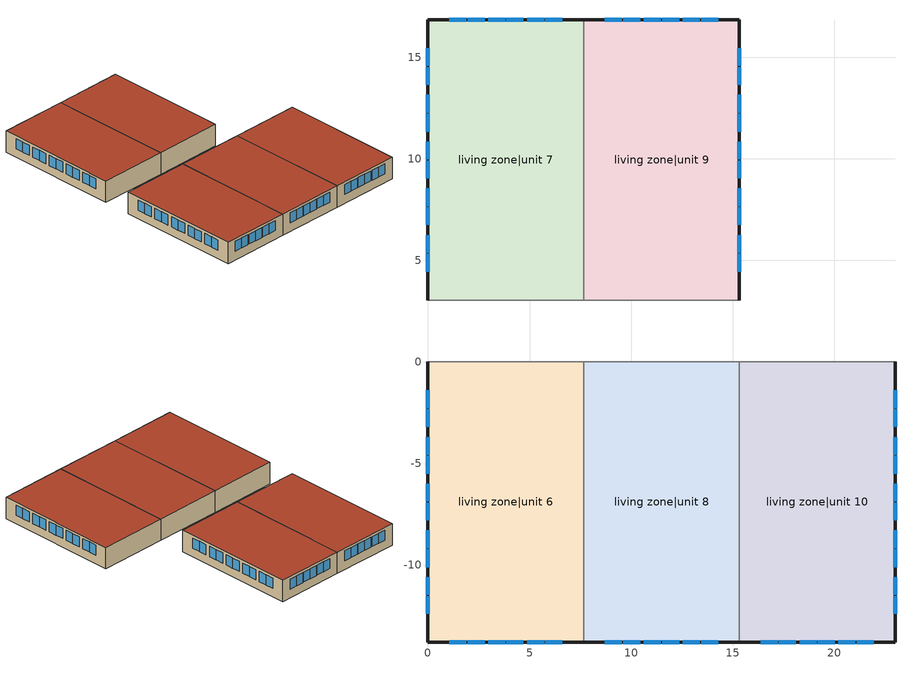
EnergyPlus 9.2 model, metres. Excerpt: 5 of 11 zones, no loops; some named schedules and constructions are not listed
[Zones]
living zone|unit 10
 floor to living zone|unit 5 (FloorFinUninsFin): 15.33,-13.8 15.33,0 22.99,0 22.99,-13.8 z2.44
 wall outside (WallExtInsFin): 15.33,-13.8 22.99,-13.8 22.99,0 z2.44:4.88
 wall adiabatic (WallIntFinUninsFin): 22.99,0 15.33,0 z2.44:4.88
 wall to living zone|unit 8 (WallIntFinUninsFin): 15.33,0 15.33,-13.8 z2.44:4.88
 window (WindowConstruction): 22.99,-12.4 22.99,-11.53 / 22.99,-2.27 22.99,-1.4 / 22.99,-11.47 22.99,-10.6 / 22.99,-10.1 22.99,-9.23 / 22.99,-9.17 22.99,-8.3 / 22.99,-7.8 22.99,-6.93 / 22.99,-6.87 22.99,-6 / 22.99,-5.5 22.99,-4.63 / 22.99,-4.57 22.99,-3.7 / 22.99,-3.2 22.99,-2.33 z3.41:4.57; 16.38,-13.8 17.21,-13.8 / 17.27,-13.8 18.11,-13.8 / 18.29,-13.8 19.13,-13.8 / 19.19,-13.8 20.03,-13.8 / 20.21,-13.8 21.05,-13.8 / 21.11,-13.8 21.94,-13.8 z3.46:4.57
 roof outside (RoofFinInsExt): 22.99,-13.8 22.99,0 15.33,0 15.33,-13.8 z4.88
living zone|unit 6
 floor to living zone (FloorFinUninsFin): 0,-13.8 0,0 7.66,0 7.66,-13.8 z2.44
 wall outside (WallExtInsFin): 0,0 0,-13.8 7.66,-13.8 z2.44:4.88
 wall adiabatic (WallIntFinUninsFin): 7.66,0 0,0 z2.44:4.88
 wall to living zone|unit 8 (WallIntFinUninsFin Reversed): 7.66,-13.8 7.66,0 z2.44:4.88
 window (WindowConstruction): 1.05,-13.8 1.89,-13.8 / 1.95,-13.8 2.78,-13.8 / 2.96,-13.8 3.8,-13.8 / 3.86,-13.8 4.7,-13.8 / 4.88,-13.8 5.72,-13.8 / 5.78,-13.8 6.62,-13.8 z3.46:4.57; 0,-1.4 0,-2.27 / 0,-11.53 0,-12.4 / 0,-2.33 0,-3.2 / 0,-3.7 0,-4.57 / 0,-4.63 0,-5.5 / 0,-6 0,-6.87 / 0,-6.93 0,-7.8 / 0,-8.3 0,-9.17 / 0,-9.23 0,-10.1 / 0,-10.6 0,-11.47 z3.41:4.57
 roof outside (RoofFinInsExt): 7.66,-13.8 7.66,0 0,0 0,-13.8 z4.88
living zone|unit 7
 floor to living zone|unit 2 (FloorFinUninsFin): 0,3.05 0,16.84 7.66,16.84 7.66,3.05 z2.44
 wall outside (WallExtInsFin): 7.66,16.84 0,16.84 0,3.05 z2.44:4.88
 wall to living zone|unit 9 (WallIntFinUninsFin Reversed): 7.66,3.05 7.66,16.84 z2.44:4.88
 wall adiabatic (WallIntFinUninsFin): 0,3.05 7.66,3.05 z2.44:4.88
 window (WindowConstruction): 0,15.44 0,14.57 / 0,5.32 0,4.45 / 0,14.51 0,13.64 / 0,13.15 0,12.28 / 0,12.21 0,11.34 / 0,10.85 0,9.98 / 0,9.92 0,9.04 / 0,8.55 0,7.68 / 0,7.62 0,6.75 / 0,6.25 0,5.38 z3.41:4.57; 6.62,16.84 5.78,16.84 / 5.72,16.84 4.88,16.84 / 4.7,16.84 3.86,16.84 / 3.8,16.84 2.96,16.84 / 2.78,16.84 1.95,16.84 / 1.89,16.84 1.05,16.84 z3.46:4.57
 roof outside (RoofFinInsExt): 7.66,3.05 7.66,16.84 0,16.84 0,3.05 z4.88
living zone|unit 8
 floor to living zone|unit 3 (FloorFinUninsFin): 7.66,-13.8 7.66,0 15.33,0 15.33,-13.8 z2.44
 wall outside (WallExtInsFin): 7.66,-13.8 15.33,-13.8 z2.44:4.88
 wall adiabatic (WallIntFinUninsFin): 15.33,0 7.66,0 z2.44:4.88
 window (WindowConstruction): 8.71,-13.8 9.55,-13.8 / 9.61,-13.8 10.45,-13.8 / 10.63,-13.8 11.47,-13.8 / 11.53,-13.8 12.36,-13.8 / 12.54,-13.8 13.38,-13.8 / 13.44,-13.8 14.28,-13.8 z3.46:4.57
 roof outside (RoofFinInsExt): 15.33,-13.8 15.33,0 7.66,0 7.66,-13.8 z4.88
living zone|unit 9
 floor to living zone|unit 4 (FloorFinUninsFin): 7.66,3.05 7.66,16.84 15.33,16.84 15.33,3.05 z2.44
 wall outside (WallExtInsFin): 15.33,3.05 15.33,16.84 7.66,16.84 z2.44:4.88
 wall adiabatic (WallIntFinUninsFin): 7.66,3.05 15.33,3.05 z2.44:4.88
 window (WindowConstruction): 14.28,16.84 13.44,16.84 / 13.38,16.84 12.54,16.84 / 12.36,16.84 11.53,16.84 / 11.47,16.84 10.63,16.84 / 10.45,16.84 9.61,16.84 / 9.55,16.84 8.71,16.84 z3.46:4.57; 15.33,4.45 15.33,5.32 / 15.33,14.57 15.33,15.44 / 15.33,5.38 15.33,6.25 / 15.33,6.75 15.33,7.62 / 15.33,7.68 15.33,8.55 / 15.33,9.04 15.33,9.92 / 15.33,9.98 15.33,10.85 / 15.33,11.34 15.33,12.21 / 15.33,12.28 15.33,13.15 / 15.33,13.64 15.33,14.51 z3.41:4.57
 roof outside (RoofFinInsExt): 15.33,3.05 15.33,16.84 7.66,16.84 7.66,3.05 z4.88
[Schedule:Week:Daily]
res hot water distribution|unit 7 schedule Week Rule - Sep30-Oct6: res hot water distribution|unit 7 schedule allday9, res hot water distribution|unit 7 schedule allday10, res hot water distribution|unit 7 schedule allday10, res hot water distribution|unit 7 schedule allday10, res hot water distribution|unit 7 schedule allday10, res hot water distribution|unit 7 schedule allday10, res hot water distribution|unit 7 schedule allday10, Schedule Day 29, Schedule Day 29, Schedule Day 29, Schedule Day 29, Schedule Day 29
res hot water distribution|unit 7 schedule Week Rule - Oct7-Oct27: res hot water distribution|unit 7 schedule allday10, res hot water distribution|unit 7 schedule allday10, res hot water distribution|unit 7 schedule allday10, res hot water distribution|unit 7 schedule allday10, res hot water distribution|unit 7 schedule allday10, res hot water distribution|unit 7 schedule allday10, res hot water distribution|unit 7 schedule allday10, Schedule Day 29, Schedule Day 29, Schedule Day 29, Schedule Day 29, Schedule Day 29
res hot water distribution|unit 7 schedule Week Rule - Oct28-Nov3: res hot water distribution|unit 7 schedule allday10, res hot water distribution|unit 7 schedule allday10, res hot water distribution|unit 7 schedule allday10, res hot water distribution|unit 7 schedule allday10, res hot water distribution|unit 7 schedule allday11, res hot water distribution|unit 7 schedule allday11, res hot water distribution|unit 7 schedule allday11, Schedule Day 29, Schedule Day 29, Schedule Day 29, Schedule Day 29, Schedule Day 29
res hot water distribution|unit 7 schedule Week Rule - Nov4-Nov24: res hot water distribution|unit 7 schedule allday11, res hot water distribution|unit 7 schedule allday11, res hot water distribution|unit 7 schedule allday11, res hot water distribution|unit 7 schedule allday11, res hot water distribution|unit 7 schedule allday11, res hot water distribution|unit 7 schedule allday11, res hot water distribution|unit 7 schedule allday11, Schedule Day 29, Schedule Day 29, Schedule Day 29, Schedule Day 29, Schedule Day 29
res hot water distribution|unit 7 schedule Week Rule - Nov25-Dec1: res hot water distribution|unit 7 schedule allday11, res hot water distribution|unit 7 schedule allday11, res hot water distribution|unit 7 schedule allday11, res hot water distribution|unit 7 schedule allday11, res hot water distribution|unit 7 schedule allday11, res hot water distribution|unit 7 schedule allday11, res hot water distribution|unit 7 schedule allday12, Schedule Day 29, Schedule Day 29, Schedule Day 29, Schedule Day 29, Schedule Day 29
res hot water distribution|unit 7 schedule Week Rule - Dec2-Dec31: res hot water distribution|unit 7 schedule allday12, res hot water distribution|unit 7 schedule allday12, res hot water distribution|unit 7 schedule allday12, res hot water distribution|unit 7 schedule allday12, res hot water distribution|unit 7 schedule allday12, res hot water distribution|unit 7 schedule allday12, res hot water distribution|unit 7 schedule allday12, Schedule Day 29, Schedule Day 29, Schedule Day 29, Schedule Day 29, Schedule Day 29
res hot water distribution|unit 8 schedule Week Rule - Jan1-Jan6: Schedule Day 30, res hot water distribution|unit 8 schedule allday1, res hot water distribution|unit 8 schedule allday1, res hot water distribution|unit 8 schedule allday1, res hot water distribution|unit 8 schedule allday1, res hot water distribution|unit 8 schedule allday1, res hot water distribution|unit 8 schedule allday1, Schedule Day 30, Schedule Day 30, Schedule Day 30, Schedule Day 30, Schedule Day 30
res hot water distribution|unit 8 schedule Week Rule - Jan7-Jan27: res hot water distribution|unit 8 schedule allday1, res hot water distribution|unit 8 schedule allday1, res hot water distribution|unit 8 schedule allday1, res hot water distribution|unit 8 schedule allday1, res hot water distribution|unit 8 schedule allday1, res hot water distribution|unit 8 schedule allday1, res hot water distribution|unit 8 schedule allday1, Schedule Day 30, Schedule Day 30, Schedule Day 30, Schedule Day 30, Schedule Day 30
res hot water distribution|unit 8 schedule Week Rule - Jan28-Feb3: res hot water distribution|unit 8 schedule allday1, res hot water distribution|unit 8 schedule allday1, res hot water distribution|unit 8 schedule allday1, res hot water distribution|unit 8 schedule allday1, res hot water distribution|unit 8 schedule allday2, res hot water distribution|unit 8 schedule allday2, res hot water distribution|unit 8 schedule allday2, Schedule Day 30, Schedule Day 30, Schedule Day 30, Schedule Day 30, Schedule Day 30
res hot water distribution|unit 8 schedule Week Rule - Feb4-Feb24: res hot water distribution|unit 8 schedule allday2, res hot water distribution|unit 8 schedule allday2, res hot water distribution|unit 8 schedule allday2, res hot water distribution|unit 8 schedule allday2, res hot water distribution|unit 8 schedule allday2, res hot water distribution|unit 8 schedule allday2, res hot water distribution|unit 8 schedule allday2, Schedule Day 30, Schedule Day 30, Schedule Day 30, Schedule Day 30, Schedule Day 30
res hot water distribution|unit 8 schedule Week Rule - Feb25-Mar3: res hot water distribution|unit 8 schedule allday2, res hot water distribution|unit 8 schedule allday2, res hot water distribution|unit 8 schedule allday2, res hot water distribution|unit 8 schedule allday2, res hot water distribution|unit 8 schedule allday3, res hot water distribution|unit 8 schedule allday3, res hot water distribution|unit 8 schedule allday3, Schedule Day 30, Schedule Day 30, Schedule Day 30, Schedule Day 30, Schedule Day 30
res hot water distribution|unit 8 schedule Week Rule - Mar4-Mar31: res hot water distribution|unit 8 schedule allday3, res hot water distribution|unit 8 schedule allday3, res hot water distribution|unit 8 schedule allday3, res hot water distribution|unit 8 schedule allday3, res hot water distribution|unit 8 schedule allday3, res hot water distribution|unit 8 schedule allday3, res hot water distribution|unit 8 schedule allday3, Schedule Day 30, Schedule Day 30, Schedule Day 30, Schedule Day 30, Schedule Day 30
res hot water distribution|unit 8 schedule Week Rule - Apr1-Apr28: res hot water distribution|unit 8 schedule allday4, res hot water distribution|unit 8 schedule allday4, res hot water distribution|unit 8 schedule allday4, res hot water distribution|unit 8 schedule allday4, res hot water distribution|unit 8 schedule allday4, res hot water distribution|unit 8 schedule allday4, res hot water distribution|unit 8 schedule allday4, Schedule Day 30, Schedule Day 30, Schedule Day 30, Schedule Day 30, Schedule Day 30
res hot water distribution|unit 8 schedule Week Rule - Apr29-May5: res hot water distribution|unit 8 schedule allday4, res hot water distribution|unit 8 schedule allday4, res hot water distribution|unit 8 schedule allday5, res hot water distribution|unit 8 schedule allday5, res hot water distribution|unit 8 schedule allday5, res hot water distribution|unit 8 schedule allday5, res hot water distribution|unit 8 schedule allday5, Schedule Day 30, Schedule Day 30, Schedule Day 30, Schedule Day 30, Schedule Day 30
res hot water distribution|unit 8 schedule Week Rule - May6-May26: res hot water distribution|unit 8 schedule allday5, res hot water distribution|unit 8 schedule allday5, res hot water distribution|unit 8 schedule allday5, res hot water distribution|unit 8 schedule allday5, res hot water distribution|unit 8 schedule allday5, res hot water distribution|unit 8 schedule allday5, res hot water distribution|unit 8 schedule allday5, Schedule Day 30, Schedule Day 30, Schedule Day 30, Schedule Day 30, Schedule Day 30
res hot water distribution|unit 8 schedule Week Rule - May27-Jun2: res hot water distribution|unit 8 schedule allday5, res hot water distribution|unit 8 schedule allday5, res hot water distribution|unit 8 schedule allday5, res hot water distribution|unit 8 schedule allday5, res hot water distribution|unit 8 schedule allday5, res hot water distribution|unit 8 schedule allday6, res hot water distribution|unit 8 schedule allday6, Schedule Day 30, Schedule Day 30, Schedule Day 30, Schedule Day 30, Schedule Day 30
res hot water distribution|unit 8 schedule Week Rule - Jun3-Jun30: res hot water distribution|unit 8 schedule allday6, res hot water distribution|unit 8 schedule allday6, res hot water distribution|unit 8 schedule allday6, res hot water distribution|unit 8 schedule allday6, res hot water distribution|unit 8 schedule allday6, res hot water distribution|unit 8 schedule allday6, res hot water distribution|unit 8 schedule allday6, Schedule Day 30, Schedule Day 30, Schedule Day 30, Schedule Day 30, Schedule Day 30
res hot water distribution|unit 8 schedule Week Rule - Jul1-Jul28: res hot water distribution|unit 8 schedule allday7, res hot water distribution|unit 8 schedule allday7, res hot water distribution|unit 8 schedule allday7, res hot water distribution|unit 8 schedule allday7, res hot water distribution|unit 8 schedule allday7, res hot water distribution|unit 8 schedule allday7, res hot water distribution|unit 8 schedule allday7, Schedule Day 30, Schedule Day 30, Schedule Day 30, Schedule Day 30, Schedule Day 30
res hot water distribution|unit 8 schedule Week Rule - Jul29-Aug4: res hot water distribution|unit 8 schedule allday7, res hot water distribution|unit 8 schedule allday7, res hot water distribution|unit 8 schedule allday7, res hot water distribution|unit 8 schedule allday8, res hot water distribution|unit 8 schedule allday8, res hot water distribution|unit 8 schedule allday8, res hot water distribution|unit 8 schedule allday8, Schedule Day 30, Schedule Day 30, Schedule Day 30, Schedule Day 30, Schedule Day 30
res hot water distribution|unit 8 schedule Week Rule - Aug5-Aug25: res hot water distribution|unit 8 schedule allday8, res hot water distribution|unit 8 schedule allday8, res hot water distribution|unit 8 schedule allday8, res hot water distribution|unit 8 schedule allday8, res hot water distribution|unit 8 schedule allday8, res hot water distribution|unit 8 schedule allday8, res hot water distribution|unit 8 schedule allday8, Schedule Day 30, Schedule Day 30, Schedule Day 30, Schedule Day 30, Schedule Day 30
res hot water distribution|unit 8 schedule Week Rule - Aug26-Sep1: res hot water distribution|unit 8 schedule allday8, res hot water distribution|unit 8 schedule allday8, res hot water distribution|unit 8 schedule allday8, res hot water distribution|unit 8 schedule allday8, res hot water distribution|unit 8 schedule allday8, res hot water distribution|unit 8 schedule allday8, res hot water distribution|unit 8 schedule allday9, Schedule Day 30, Schedule Day 30, Schedule Day 30, Schedule Day 30, Schedule Day 30
res hot water distribution|unit 8 schedule Week Rule - Sep2-Sep29: res hot water distribution|unit 8 schedule allday9, res hot water distribution|unit 8 schedule allday9, res hot water distribution|unit 8 schedule allday9, res hot water distribution|unit 8 schedule allday9, res hot water distribution|unit 8 schedule allday9, res hot water distribution|unit 8 schedule allday9, res hot water distribution|unit 8 schedule allday9, Schedule Day 30, Schedule Day 30, Schedule Day 30, Schedule Day 30, Schedule Day 30
res hot water distribution|unit 8 schedule Week Rule - Sep30-Oct6: res hot water distribution|unit 8 schedule allday9, res hot water distribution|unit 8 schedule allday10, res hot water distribution|unit 8 schedule allday10, res hot water distribution|unit 8 schedule allday10, res hot water distribution|unit 8 schedule allday10, res hot water distribution|unit 8 schedule allday10, res hot water distribution|unit 8 schedule allday10, Schedule Day 30, Schedule Day 30, Schedule Day 30, Schedule Day 30, Schedule Day 30
res hot water distribution|unit 8 schedule Week Rule - Oct7-Oct27: res hot water distribution|unit 8 schedule allday10, res hot water distribution|unit 8 schedule allday10, res hot water distribution|unit 8 schedule allday10, res hot water distribution|unit 8 schedule allday10, res hot water distribution|unit 8 schedule allday10, res hot water distribution|unit 8 schedule allday10, res hot water distribution|unit 8 schedule allday10, Schedule Day 30, Schedule Day 30, Schedule Day 30, Schedule Day 30, Schedule Day 30
res hot water distribution|unit 8 schedule Week Rule - Oct28-Nov3: res hot water distribution|unit 8 schedule allday10, res hot water distribution|unit 8 schedule allday10, res hot water distribution|unit 8 schedule allday10, res hot water distribution|unit 8 schedule allday10, res hot water distribution|unit 8 schedule allday11, res hot water distribution|unit 8 schedule allday11, res hot water distribution|unit 8 schedule allday11, Schedule Day 30, Schedule Day 30, Schedule Day 30, Schedule Day 30, Schedule Day 30
res hot water distribution|unit 8 schedule Week Rule - Nov4-Nov24: res hot water distribution|unit 8 schedule allday11, res hot water distribution|unit 8 schedule allday11, res hot water distribution|unit 8 schedule allday11, res hot water distribution|unit 8 schedule allday11, res hot water distribution|unit 8 schedule allday11, res hot water distribution|unit 8 schedule allday11, res hot water distribution|unit 8 schedule allday11, Schedule Day 30, Schedule Day 30, Schedule Day 30, Schedule Day 30, Schedule Day 30
res hot water distribution|unit 8 schedule Week Rule - Nov25-Dec1: res hot water distribution|unit 8 schedule allday11, res hot water distribution|unit 8 schedule allday11, res hot water distribution|unit 8 schedule allday11, res hot water distribution|unit 8 schedule allday11, res hot water distribution|unit 8 schedule allday11, res hot water distribution|unit 8 schedule allday11, res hot water distribution|unit 8 schedule allday12, Schedule Day 30, Schedule Day 30, Schedule Day 30, Schedule Day 30, Schedule Day 30
res hot water distribution|unit 8 schedule Week Rule - Dec2-Dec31: res hot water distribution|unit 8 schedule allday12, res hot water distribution|unit 8 schedule allday12, res hot water distribution|unit 8 schedule allday12, res hot water distribution|unit 8 schedule allday12, res hot water distribution|unit 8 schedule allday12, res hot water distribution|unit 8 schedule allday12, res hot water distribution|unit 8 schedule allday12, Schedule Day 30, Schedule Day 30, Schedule Day 30, Schedule Day 30, Schedule Day 30
res hot water distribution|unit 9 schedule Week Rule - Jan1-Jan6: Schedule Day 31, res hot water distribution|unit 9 schedule allday1, res hot water distribution|unit 9 schedule allday1, res hot water distribution|unit 9 schedule allday1, res hot water distribution|unit 9 schedule allday1, res hot water distribution|unit 9 schedule allday1, res hot water distribution|unit 9 schedule allday1, Schedule Day 31, Schedule Day 31, Schedule Day 31, Schedule Day 31, Schedule Day 31
res hot water distribution|unit 9 schedule Week Rule - Jan7-Jan27: res hot water distribution|unit 9 schedule allday1, res hot water distribution|unit 9 schedule allday1, res hot water distribution|unit 9 schedule allday1, res hot water distribution|unit 9 schedule allday1, res hot water distribution|unit 9 schedule allday1, res hot water distribution|unit 9 schedule allday1, res hot water distribution|unit 9 schedule allday1, Schedule Day 31, Schedule Day 31, Schedule Day 31, Schedule Day 31, Schedule Day 31
res hot water distribution|unit 9 schedule Week Rule - Jan28-Feb3: res hot water distribution|unit 9 schedule allday1, res hot water distribution|unit 9 schedule allday1, res hot water distribution|unit 9 schedule allday1, res hot water distribution|unit 9 schedule allday1, res hot water distribution|unit 9 schedule allday2, res hot water distribution|unit 9 schedule allday2, res hot water distribution|unit 9 schedule allday2, Schedule Day 31, Schedule Day 31, Schedule Day 31, Schedule Day 31, Schedule Day 31
res hot water distribution|unit 9 schedule Week Rule - Feb4-Feb24: res hot water distribution|unit 9 schedule allday2, res hot water distribution|unit 9 schedule allday2, res hot water distribution|unit 9 schedule allday2, res hot water distribution|unit 9 schedule allday2, res hot water distribution|unit 9 schedule allday2, res hot water distribution|unit 9 schedule allday2, res hot water distribution|unit 9 schedule allday2, Schedule Day 31, Schedule Day 31, Schedule Day 31, Schedule Day 31, Schedule Day 31
res hot water distribution|unit 9 schedule Week Rule - Feb25-Mar3: res hot water distribution|unit 9 schedule allday2, res hot water distribution|unit 9 schedule allday2, res hot water distribution|unit 9 schedule allday2, res hot water distribution|unit 9 schedule allday2, res hot water distribution|unit 9 schedule allday3, res hot water distribution|unit 9 schedule allday3, res hot water distribution|unit 9 schedule allday3, Schedule Day 31, Schedule Day 31, Schedule Day 31, Schedule Day 31, Schedule Day 31
res hot water distribution|unit 9 schedule Week Rule - Mar4-Mar31: res hot water distribution|unit 9 schedule allday3, res hot water distribution|unit 9 schedule allday3, res hot water distribution|unit 9 schedule allday3, res hot water distribution|unit 9 schedule allday3, res hot water distribution|unit 9 schedule allday3, res hot water distribution|unit 9 schedule allday3, res hot water distribution|unit 9 schedule allday3, Schedule Day 31, Schedule Day 31, Schedule Day 31, Schedule Day 31, Schedule Day 31
res hot water distribution|unit 9 schedule Week Rule - Apr1-Apr28: res hot water distribution|unit 9 schedule allday4, res hot water distribution|unit 9 schedule allday4, res hot water distribution|unit 9 schedule allday4, res hot water distribution|unit 9 schedule allday4, res hot water distribution|unit 9 schedule allday4, res hot water distribution|unit 9 schedule allday4, res hot water distribution|unit 9 schedule allday4, Schedule Day 31, Schedule Day 31, Schedule Day 31, Schedule Day 31, Schedule Day 31
res hot water distribution|unit 9 schedule Week Rule - Apr29-May5: res hot water distribution|unit 9 schedule allday4, res hot water distribution|unit 9 schedule allday4, res hot water distribution|unit 9 schedule allday5, res hot water distribution|unit 9 schedule allday5, res hot water distribution|unit 9 schedule allday5, res hot water distribution|unit 9 schedule allday5, res hot water distribution|unit 9 schedule allday5, Schedule Day 31, Schedule Day 31, Schedule Day 31, Schedule Day 31, Schedule Day 31
res hot water distribution|unit 9 schedule Week Rule - May6-May26: res hot water distribution|unit 9 schedule allday5, res hot water distribution|unit 9 schedule allday5, res hot water distribution|unit 9 schedule allday5, res hot water distribution|unit 9 schedule allday5, res hot water distribution|unit 9 schedule allday5, res hot water distribution|unit 9 schedule allday5, res hot water distribution|unit 9 schedule allday5, Schedule Day 31, Schedule Day 31, Schedule Day 31, Schedule Day 31, Schedule Day 31
res hot water distribution|unit 9 schedule Week Rule - May27-Jun2: res hot water distribution|unit 9 schedule allday5, res hot water distribution|unit 9 schedule allday5, res hot water distribution|unit 9 schedule allday5, res hot water distribution|unit 9 schedule allday5, res hot water distribution|unit 9 schedule allday5, res hot water distribution|unit 9 schedule allday6, res hot water distribution|unit 9 schedule allday6, Schedule Day 31, Schedule Day 31, Schedule Day 31, Schedule Day 31, Schedule Day 31
res hot water distribution|unit 9 schedule Week Rule - Jun3-Jun30: res hot water distribution|unit 9 schedule allday6, res hot water distribution|unit 9 schedule allday6, res hot water distribution|unit 9 schedule allday6, res hot water distribution|unit 9 schedule allday6, res hot water distribution|unit 9 schedule allday6, res hot water distribution|unit 9 schedule allday6, res hot water distribution|unit 9 schedule allday6, Schedule Day 31, Schedule Day 31, Schedule Day 31, Schedule Day 31, Schedule Day 31
res hot water distribution|unit 9 schedule Week Rule - Jul1-Jul28: res hot water distribution|unit 9 schedule allday7, res hot water distribution|unit 9 schedule allday7, res hot water distribution|unit 9 schedule allday7, res hot water distribution|unit 9 schedule allday7, res hot water distribution|unit 9 schedule allday7, res hot water distribution|unit 9 schedule allday7, res hot water distribution|unit 9 schedule allday7, Schedule Day 31, Schedule Day 31, Schedule Day 31, Schedule Day 31, Schedule Day 31
res hot water distribution|unit 9 schedule Week Rule - Jul29-Aug4: res hot water distribution|unit 9 schedule allday7, res hot water distribution|unit 9 schedule allday7, res hot water distribution|unit 9 schedule allday7, res hot water distribution|unit 9 schedule allday8, res hot water distribution|unit 9 schedule allday8, res hot water distribution|unit 9 schedule allday8, res hot water distribution|unit 9 schedule allday8, Schedule Day 31, Schedule Day 31, Schedule Day 31, Schedule Day 31, Schedule Day 31
res hot water distribution|unit 9 schedule Week Rule - Aug5-Aug25: res hot water distribution|unit 9 schedule allday8, res hot water distribution|unit 9 schedule allday8, res hot water distribution|unit 9 schedule allday8, res hot water distribution|unit 9 schedule allday8, res hot water distribution|unit 9 schedule allday8, res hot water distribution|unit 9 schedule allday8, res hot water distribution|unit 9 schedule allday8, Schedule Day 31, Schedule Day 31, Schedule Day 31, Schedule Day 31, Schedule Day 31
res hot water distribution|unit 9 schedule Week Rule - Aug26-Sep1: res hot water distribution|unit 9 schedule allday8, res hot water distribution|unit 9 schedule allday8, res hot water distribution|unit 9 schedule allday8, res hot water distribution|unit 9 schedule allday8, res hot water distribution|unit 9 schedule allday8, res hot water distribution|unit 9 schedule allday8, res hot water distribution|unit 9 schedule allday9, Schedule Day 31, Schedule Day 31, Schedule Day 31, Schedule Day 31, Schedule Day 31
res hot water distribution|unit 9 schedule Week Rule - Sep2-Sep29: res hot water distribution|unit 9 schedule allday9, res hot water distribution|unit 9 schedule allday9, res hot water distribution|unit 9 schedule allday9, res hot water distribution|unit 9 schedule allday9, res hot water distribution|unit 9 schedule allday9, res hot water distribution|unit 9 schedule allday9, res hot water distribution|unit 9 schedule allday9, Schedule Day 31, Schedule Day 31, Schedule Day 31, Schedule Day 31, Schedule Day 31
res hot water distribution|unit 9 schedule Week Rule - Sep30-Oct6: res hot water distribution|unit 9 schedule allday9, res hot water distribution|unit 9 schedule allday10, res hot water distribution|unit 9 schedule allday10, res hot water distribution|unit 9 schedule allday10, res hot water distribution|unit 9 schedule allday10, res hot water distribution|unit 9 schedule allday10, res hot water distribution|unit 9 schedule allday10, Schedule Day 31, Schedule Day 31, Schedule Day 31, Schedule Day 31, Schedule Day 31
res hot water distribution|unit 9 schedule Week Rule - Oct7-Oct27: res hot water distribution|unit 9 schedule allday10, res hot water distribution|unit 9 schedule allday10, res hot water distribution|unit 9 schedule allday10, res hot water distribution|unit 9 schedule allday10, res hot water distribution|unit 9 schedule allday10, res hot water distribution|unit 9 schedule allday10, res hot water distribution|unit 9 schedule allday10, Schedule Day 31, Schedule Day 31, Schedule Day 31, Schedule Day 31, Schedule Day 31
res hot water distribution|unit 9 schedule Week Rule - Oct28-Nov3: res hot water distribution|unit 9 schedule allday10, res hot water distribution|unit 9 schedule allday10, res hot water distribution|unit 9 schedule allday10, res hot water distribution|unit 9 schedule allday10, res hot water distribution|unit 9 schedule allday11, res hot water distribution|unit 9 schedule allday11, res hot water distribution|unit 9 schedule allday11, Schedule Day 31, Schedule Day 31, Schedule Day 31, Schedule Day 31, Schedule Day 31
res hot water distribution|unit 9 schedule Week Rule - Nov4-Nov24: res hot water distribution|unit 9 schedule allday11, res hot water distribution|unit 9 schedule allday11, res hot water distribution|unit 9 schedule allday11, res hot water distribution|unit 9 schedule allday11, res hot water distribution|unit 9 schedule allday11, res hot water distribution|unit 9 schedule allday11, res hot water distribution|unit 9 schedule allday11, Schedule Day 31, Schedule Day 31, Schedule Day 31, Schedule Day 31, Schedule Day 31
res hot water distribution|unit 9 schedule Week Rule - Nov25-Dec1: res hot water distribution|unit 9 schedule allday11, res hot water distribution|unit 9 schedule allday11, res hot water distribution|unit 9 schedule allday11, res hot water distribution|unit 9 schedule allday11, res hot water distribution|unit 9 schedule allday11, res hot water distribution|unit 9 schedule allday11, res hot water distribution|unit 9 schedule allday12, Schedule Day 31, Schedule Day 31, Schedule Day 31, Schedule Day 31, Schedule Day 31
res hot water distribution|unit 9 schedule Week Rule - Dec2-Dec31: res hot water distribution|unit 9 schedule allday12, res hot water distribution|unit 9 schedule allday12, res hot water distribution|unit 9 schedule allday12, res hot water distribution|unit 9 schedule allday12, res hot water distribution|unit 9 schedule allday12, res hot water distribution|unit 9 schedule allday12, res hot water distribution|unit 9 schedule allday12, Schedule Day 31, Schedule Day 31, Schedule Day 31, Schedule Day 31, Schedule Day 31
res mv_1 bath exhaust schedule Week Rule - Jan1-Jan6: Schedule Day 73, res mv_1 bath exhaust schedule allday1, res mv_1 bath exhaust schedule allday1, res mv_1 bath exhaust schedule allday1, res mv_1 bath exhaust schedule allday1, res mv_1 bath exhaust schedule allday1, res mv_1 bath exhaust schedule allday1, Schedule Day 73, res mv_1 bath exhaust schedule summer design, res mv_1 bath exhaust schedule winter design, Schedule Day 73, Schedule Day 73
res mv_1 bath exhaust schedule Week Rule - Jan7-Jan27: res mv_1 bath exhaust schedule allday1, res mv_1 bath exhaust schedule allday1, res mv_1 bath exhaust schedule allday1, res mv_1 bath exhaust schedule allday1, res mv_1 bath exhaust schedule allday1, res mv_1 bath exhaust schedule allday1, res mv_1 bath exhaust schedule allday1, Schedule Day 73, res mv_1 bath exhaust schedule summer design, res mv_1 bath exhaust schedule winter design, Schedule Day 73, Schedule Day 73
res mv_1 bath exhaust schedule Week Rule - Jan28-Feb3: res mv_1 bath exhaust schedule allday1, res mv_1 bath exhaust schedule allday1, res mv_1 bath exhaust schedule allday1, res mv_1 bath exhaust schedule allday1, res mv_1 bath exhaust schedule allday2, res mv_1 bath exhaust schedule allday2, res mv_1 bath exhaust schedule allday2, Schedule Day 73, res mv_1 bath exhaust schedule summer design, res mv_1 bath exhaust schedule winter design, Schedule Day 73, Schedule Day 73
res mv_1 bath exhaust schedule Week Rule - Feb4-Feb24: res mv_1 bath exhaust schedule allday2, res mv_1 bath exhaust schedule allday2, res mv_1 bath exhaust schedule allday2, res mv_1 bath exhaust schedule allday2, res mv_1 bath exhaust schedule allday2, res mv_1 bath exhaust schedule allday2, res mv_1 bath exhaust schedule allday2, Schedule Day 73, res mv_1 bath exhaust schedule summer design, res mv_1 bath exhaust schedule winter design, Schedule Day 73, Schedule Day 73
res mv_1 bath exhaust schedule Week Rule - Feb25-Mar3: res mv_1 bath exhaust schedule allday2, res mv_1 bath exhaust schedule allday2, res mv_1 bath exhaust schedule allday2, res mv_1 bath exhaust schedule allday2, res mv_1 bath exhaust schedule allday3, res mv_1 bath exhaust schedule allday3, res mv_1 bath exhaust schedule allday3, Schedule Day 73, res mv_1 bath exhaust schedule summer design, res mv_1 bath exhaust schedule winter design, Schedule Day 73, Schedule Day 73
res mv_1 bath exhaust schedule Week Rule - Mar4-Mar31: res mv_1 bath exhaust schedule allday3, res mv_1 bath exhaust schedule allday3, res mv_1 bath exhaust schedule allday3, res mv_1 bath exhaust schedule allday3, res mv_1 bath exhaust schedule allday3, res mv_1 bath exhaust schedule allday3, res mv_1 bath exhaust schedule allday3, Schedule Day 73, res mv_1 bath exhaust schedule summer design, res mv_1 bath exhaust schedule winter design, Schedule Day 73, Schedule Day 73
res mv_1 bath exhaust schedule Week Rule - Apr1-Apr28: res mv_1 bath exhaust schedule allday4, res mv_1 bath exhaust schedule allday4, res mv_1 bath exhaust schedule allday4, res mv_1 bath exhaust schedule allday4, res mv_1 bath exhaust schedule allday4, res mv_1 bath exhaust schedule allday4, res mv_1 bath exhaust schedule allday4, Schedule Day 73, res mv_1 bath exhaust schedule summer design, res mv_1 bath exhaust schedule winter design, Schedule Day 73, Schedule Day 73
res mv_1 bath exhaust schedule Week Rule - Apr29-May5: res mv_1 bath exhaust schedule allday4, res mv_1 bath exhaust schedule allday4, res mv_1 bath exhaust schedule allday5, res mv_1 bath exhaust schedule allday5, res mv_1 bath exhaust schedule allday5, res mv_1 bath exhaust schedule allday5, res mv_1 bath exhaust schedule allday5, Schedule Day 73, res mv_1 bath exhaust schedule summer design, res mv_1 bath exhaust schedule winter design, Schedule Day 73, Schedule Day 73
res mv_1 bath exhaust schedule Week Rule - May6-May26: res mv_1 bath exhaust schedule allday5, res mv_1 bath exhaust schedule allday5, res mv_1 bath exhaust schedule allday5, res mv_1 bath exhaust schedule allday5, res mv_1 bath exhaust schedule allday5, res mv_1 bath exhaust schedule allday5, res mv_1 bath exhaust schedule allday5, Schedule Day 73, res mv_1 bath exhaust schedule summer design, res mv_1 bath exhaust schedule winter design, Schedule Day 73, Schedule Day 73
res mv_1 bath exhaust schedule Week Rule - May27-Jun2: res mv_1 bath exhaust schedule allday5, res mv_1 bath exhaust schedule allday5, res mv_1 bath exhaust schedule allday5, res mv_1 bath exhaust schedule allday5, res mv_1 bath exhaust schedule allday5, res mv_1 bath exhaust schedule allday6, res mv_1 bath exhaust schedule allday6, Schedule Day 73, res mv_1 bath exhaust schedule summer design, res mv_1 bath exhaust schedule winter design, Schedule Day 73, Schedule Day 73
res mv_1 bath exhaust schedule Week Rule - Jun3-Jun30: res mv_1 bath exhaust schedule allday6, res mv_1 bath exhaust schedule allday6, res mv_1 bath exhaust schedule allday6, res mv_1 bath exhaust schedule allday6, res mv_1 bath exhaust schedule allday6, res mv_1 bath exhaust schedule allday6, res mv_1 bath exhaust schedule allday6, Schedule Day 73, res mv_1 bath exhaust schedule summer design, res mv_1 bath exhaust schedule winter design, Schedule Day 73, Schedule Day 73
res mv_1 bath exhaust schedule Week Rule - Jul1-Jul28: res mv_1 bath exhaust schedule allday7, res mv_1 bath exhaust schedule allday7, res mv_1 bath exhaust schedule allday7, res mv_1 bath exhaust schedule allday7, res mv_1 bath exhaust schedule allday7, res mv_1 bath exhaust schedule allday7, res mv_1 bath exhaust schedule allday7, Schedule Day 73, res mv_1 bath exhaust schedule summer design, res mv_1 bath exhaust schedule winter design, Schedule Day 73, Schedule Day 73
res mv_1 bath exhaust schedule Week Rule - Jul29-Aug4: res mv_1 bath exhaust schedule allday7, res mv_1 bath exhaust schedule allday7, res mv_1 bath exhaust schedule allday7, res mv_1 bath exhaust schedule allday8, res mv_1 bath exhaust schedule allday8, res mv_1 bath exhaust schedule allday8, res mv_1 bath exhaust schedule allday8, Schedule Day 73, res mv_1 bath exhaust schedule summer design, res mv_1 bath exhaust schedule winter design, Schedule Day 73, Schedule Day 73
res mv_1 bath exhaust schedule Week Rule - Aug5-Aug25: res mv_1 bath exhaust schedule allday8, res mv_1 bath exhaust schedule allday8, res mv_1 bath exhaust schedule allday8, res mv_1 bath exhaust schedule allday8, res mv_1 bath exhaust schedule allday8, res mv_1 bath exhaust schedule allday8, res mv_1 bath exhaust schedule allday8, Schedule Day 73, res mv_1 bath exhaust schedule summer design, res mv_1 bath exhaust schedule winter design, Schedule Day 73, Schedule Day 73
res mv_1 bath exhaust schedule Week Rule - Aug26-Sep1: res mv_1 bath exhaust schedule allday8, res mv_1 bath exhaust schedule allday8, res mv_1 bath exhaust schedule allday8, res mv_1 bath exhaust schedule allday8, res mv_1 bath exhaust schedule allday8, res mv_1 bath exhaust schedule allday8, res mv_1 bath exhaust schedule allday9, Schedule Day 73, res mv_1 bath exhaust schedule summer design, res mv_1 bath exhaust schedule winter design, Schedule Day 73, Schedule Day 73
res mv_1 bath exhaust schedule Week Rule - Sep2-Sep29: res mv_1 bath exhaust schedule allday9, res mv_1 bath exhaust schedule allday9, res mv_1 bath exhaust schedule allday9, res mv_1 bath exhaust schedule allday9, res mv_1 bath exhaust schedule allday9, res mv_1 bath exhaust schedule allday9, res mv_1 bath exhaust schedule allday9, Schedule Day 73, res mv_1 bath exhaust schedule summer design, res mv_1 bath exhaust schedule winter design, Schedule Day 73, Schedule Day 73
res mv_1 bath exhaust schedule Week Rule - Sep30-Oct6: res mv_1 bath exhaust schedule allday9, res mv_1 bath exhaust schedule allday10, res mv_1 bath exhaust schedule allday10, res mv_1 bath exhaust schedule allday10, res mv_1 bath exhaust schedule allday10, res mv_1 bath exhaust schedule allday10, res mv_1 bath exhaust schedule allday10, Schedule Day 73, res mv_1 bath exhaust schedule summer design, res mv_1 bath exhaust schedule winter design, Schedule Day 73, Schedule Day 73
res mv_1 bath exhaust schedule Week Rule - Oct7-Oct27: res mv_1 bath exhaust schedule allday10, res mv_1 bath exhaust schedule allday10, res mv_1 bath exhaust schedule allday10, res mv_1 bath exhaust schedule allday10, res mv_1 bath exhaust schedule allday10, res mv_1 bath exhaust schedule allday10, res mv_1 bath exhaust schedule allday10, Schedule Day 73, res mv_1 bath exhaust schedule summer design, res mv_1 bath exhaust schedule winter design, Schedule Day 73, Schedule Day 73
res mv_1 bath exhaust schedule Week Rule - Oct28-Nov3: res mv_1 bath exhaust schedule allday10, res mv_1 bath exhaust schedule allday10, res mv_1 bath exhaust schedule allday10, res mv_1 bath exhaust schedule allday10, res mv_1 bath exhaust schedule allday11, res mv_1 bath exhaust schedule allday11, res mv_1 bath exhaust schedule allday11, Schedule Day 73, res mv_1 bath exhaust schedule summer design, res mv_1 bath exhaust schedule winter design, Schedule Day 73, Schedule Day 73
res mv_1 bath exhaust schedule Week Rule - Nov4-Nov24: res mv_1 bath exhaust schedule allday11, res mv_1 bath exhaust schedule allday11, res mv_1 bath exhaust schedule allday11, res mv_1 bath exhaust schedule allday11, res mv_1 bath exhaust schedule allday11, res mv_1 bath exhaust schedule allday11, res mv_1 bath exhaust schedule allday11, Schedule Day 73, res mv_1 bath exhaust schedule summer design, res mv_1 bath exhaust schedule winter design, Schedule Day 73, Schedule Day 73
res mv_1 bath exhaust schedule Week Rule - Nov25-Dec1: res mv_1 bath exhaust schedule allday11, res mv_1 bath exhaust schedule allday11, res mv_1 bath exhaust schedule allday11, res mv_1 bath exhaust schedule allday11, res mv_1 bath exhaust schedule allday11, res mv_1 bath exhaust schedule allday11, res mv_1 bath exhaust schedule allday12, Schedule Day 73, res mv_1 bath exhaust schedule summer design, res mv_1 bath exhaust schedule winter design, Schedule Day 73, Schedule Day 73
res mv_1 bath exhaust schedule Week Rule - Dec2-Dec31: res mv_1 bath exhaust schedule allday12, res mv_1 bath exhaust schedule allday12, res mv_1 bath exhaust schedule allday12, res mv_1 bath exhaust schedule allday12, res mv_1 bath exhaust schedule allday12, res mv_1 bath exhaust schedule allday12, res mv_1 bath exhaust schedule allday12, Schedule Day 73, res mv_1 bath exhaust schedule summer design, res mv_1 bath exhaust schedule winter design, Schedule Day 73, Schedule Day 73
res mv_1 range exhaust schedule Week Rule - Jan1-Jan6: Schedule Day 72, res mv_1 range exhaust schedule allday1, res mv_1 range exhaust schedule allday1, res mv_1 range exhaust schedule allday1, res mv_1 range exhaust schedule allday1, res mv_1 range exhaust schedule allday1, res mv_1 range exhaust schedule allday1, Schedule Day 72, res mv_1 range exhaust schedule summer design, res mv_1 range exhaust schedule winter design, Schedule Day 72, Schedule Day 72
res mv_1 range exhaust schedule Week Rule - Jan7-Jan27: res mv_1 range exhaust schedule allday1, res mv_1 range exhaust schedule allday1, res mv_1 range exhaust schedule allday1, res mv_1 range exhaust schedule allday1, res mv_1 range exhaust schedule allday1, res mv_1 range exhaust schedule allday1, res mv_1 range exhaust schedule allday1, Schedule Day 72, res mv_1 range exhaust schedule summer design, res mv_1 range exhaust schedule winter design, Schedule Day 72, Schedule Day 72
res mv_1 range exhaust schedule Week Rule - Jan28-Feb3: res mv_1 range exhaust schedule allday1, res mv_1 range exhaust schedule allday1, res mv_1 range exhaust schedule allday1, res mv_1 range exhaust schedule allday1, res mv_1 range exhaust schedule allday2, res mv_1 range exhaust schedule allday2, res mv_1 range exhaust schedule allday2, Schedule Day 72, res mv_1 range exhaust schedule summer design, res mv_1 range exhaust schedule winter design, Schedule Day 72, Schedule Day 72
res mv_1 range exhaust schedule Week Rule - Feb4-Feb24: res mv_1 range exhaust schedule allday2, res mv_1 range exhaust schedule allday2, res mv_1 range exhaust schedule allday2, res mv_1 range exhaust schedule allday2, res mv_1 range exhaust schedule allday2, res mv_1 range exhaust schedule allday2, res mv_1 range exhaust schedule allday2, Schedule Day 72, res mv_1 range exhaust schedule summer design, res mv_1 range exhaust schedule winter design, Schedule Day 72, Schedule Day 72
res mv_1 range exhaust schedule Week Rule - Feb25-Mar3: res mv_1 range exhaust schedule allday2, res mv_1 range exhaust schedule allday2, res mv_1 range exhaust schedule allday2, res mv_1 range exhaust schedule allday2, res mv_1 range exhaust schedule allday3, res mv_1 range exhaust schedule allday3, res mv_1 range exhaust schedule allday3, Schedule Day 72, res mv_1 range exhaust schedule summer design, res mv_1 range exhaust schedule winter design, Schedule Day 72, Schedule Day 72
res mv_1 range exhaust schedule Week Rule - Mar4-Mar31: res mv_1 range exhaust schedule allday3, res mv_1 range exhaust schedule allday3, res mv_1 range exhaust schedule allday3, res mv_1 range exhaust schedule allday3, res mv_1 range exhaust schedule allday3, res mv_1 range exhaust schedule allday3, res mv_1 range exhaust schedule allday3, Schedule Day 72, res mv_1 range exhaust schedule summer design, res mv_1 range exhaust schedule winter design, Schedule Day 72, Schedule Day 72
res mv_1 range exhaust schedule Week Rule - Apr1-Apr28: res mv_1 range exhaust schedule allday4, res mv_1 range exhaust schedule allday4, res mv_1 range exhaust schedule allday4, res mv_1 range exhaust schedule allday4, res mv_1 range exhaust schedule allday4, res mv_1 range exhaust schedule allday4, res mv_1 range exhaust schedule allday4, Schedule Day 72, res mv_1 range exhaust schedule summer design, res mv_1 range exhaust schedule winter design, Schedule Day 72, Schedule Day 72
res mv_1 range exhaust schedule Week Rule - Apr29-May5: res mv_1 range exhaust schedule allday4, res mv_1 range exhaust schedule allday4, res mv_1 range exhaust schedule allday5, res mv_1 range exhaust schedule allday5, res mv_1 range exhaust schedule allday5, res mv_1 range exhaust schedule allday5, res mv_1 range exhaust schedule allday5, Schedule Day 72, res mv_1 range exhaust schedule summer design, res mv_1 range exhaust schedule winter design, Schedule Day 72, Schedule Day 72
res mv_1 range exhaust schedule Week Rule - May6-May26: res mv_1 range exhaust schedule allday5, res mv_1 range exhaust schedule allday5, res mv_1 range exhaust schedule allday5, res mv_1 range exhaust schedule allday5, res mv_1 range exhaust schedule allday5, res mv_1 range exhaust schedule allday5, res mv_1 range exhaust schedule allday5, Schedule Day 72, res mv_1 range exhaust schedule summer design, res mv_1 range exhaust schedule winter design, Schedule Day 72, Schedule Day 72
res mv_1 range exhaust schedule Week Rule - May27-Jun2: res mv_1 range exhaust schedule allday5, res mv_1 range exhaust schedule allday5, res mv_1 range exhaust schedule allday5, res mv_1 range exhaust schedule allday5, res mv_1 range exhaust schedule allday5, res mv_1 range exhaust schedule allday6, res mv_1 range exhaust schedule allday6, Schedule Day 72, res mv_1 range exhaust schedule summer design, res mv_1 range exhaust schedule winter design, Schedule Day 72, Schedule Day 72
res mv_1 range exhaust schedule Week Rule - Jun3-Jun30: res mv_1 range exhaust schedule allday6, res mv_1 range exhaust schedule allday6, res mv_1 range exhaust schedule allday6, res mv_1 range exhaust schedule allday6, res mv_1 range exhaust schedule allday6, res mv_1 range exhaust schedule allday6, res mv_1 range exhaust schedule allday6, Schedule Day 72, res mv_1 range exhaust schedule summer design, res mv_1 range exhaust schedule winter design, Schedule Day 72, Schedule Day 72
res mv_1 range exhaust schedule Week Rule - Jul1-Jul28: res mv_1 range exhaust schedule allday7, res mv_1 range exhaust schedule allday7, res mv_1 range exhaust schedule allday7, res mv_1 range exhaust schedule allday7, res mv_1 range exhaust schedule allday7, res mv_1 range exhaust schedule allday7, res mv_1 range exhaust schedule allday7, Schedule Day 72, res mv_1 range exhaust schedule summer design, res mv_1 range exhaust schedule winter design, Schedule Day 72, Schedule Day 72
res mv_1 range exhaust schedule Week Rule - Jul29-Aug4: res mv_1 range exhaust schedule allday7, res mv_1 range exhaust schedule allday7, res mv_1 range exhaust schedule allday7, res mv_1 range exhaust schedule allday8, res mv_1 range exhaust schedule allday8, res mv_1 range exhaust schedule allday8, res mv_1 range exhaust schedule allday8, Schedule Day 72, res mv_1 range exhaust schedule summer design, res mv_1 range exhaust schedule winter design, Schedule Day 72, Schedule Day 72
res mv_1 range exhaust schedule Week Rule - Aug5-Aug25: res mv_1 range exhaust schedule allday8, res mv_1 range exhaust schedule allday8, res mv_1 range exhaust schedule allday8, res mv_1 range exhaust schedule allday8, res mv_1 range exhaust schedule allday8, res mv_1 range exhaust schedule allday8, res mv_1 range exhaust schedule allday8, Schedule Day 72, res mv_1 range exhaust schedule summer design, res mv_1 range exhaust schedule winter design, Schedule Day 72, Schedule Day 72
res mv_1 range exhaust schedule Week Rule - Aug26-Sep1: res mv_1 range exhaust schedule allday8, res mv_1 range exhaust schedule allday8, res mv_1 range exhaust schedule allday8, res mv_1 range exhaust schedule allday8, res mv_1 range exhaust schedule allday8, res mv_1 range exhaust schedule allday8, res mv_1 range exhaust schedule allday9, Schedule Day 72, res mv_1 range exhaust schedule summer design, res mv_1 range exhaust schedule winter design, Schedule Day 72, Schedule Day 72
res mv_1 range exhaust schedule Week Rule - Sep2-Sep29: res mv_1 range exhaust schedule allday9, res mv_1 range exhaust schedule allday9, res mv_1 range exhaust schedule allday9, res mv_1 range exhaust schedule allday9, res mv_1 range exhaust schedule allday9, res mv_1 range exhaust schedule allday9, res mv_1 range exhaust schedule allday9, Schedule Day 72, res mv_1 range exhaust schedule summer design, res mv_1 range exhaust schedule winter design, Schedule Day 72, Schedule Day 72
res mv_1 range exhaust schedule Week Rule - Sep30-Oct6: res mv_1 range exhaust schedule allday9, res mv_1 range exhaust schedule allday10, res mv_1 range exhaust schedule allday10, res mv_1 range exhaust schedule allday10, res mv_1 range exhaust schedule allday10, res mv_1 range exhaust schedule allday10, res mv_1 range exhaust schedule allday10, Schedule Day 72, res mv_1 range exhaust schedule summer design, res mv_1 range exhaust schedule winter design, Schedule Day 72, Schedule Day 72
res mv_1 range exhaust schedule Week Rule - Oct7-Oct27: res mv_1 range exhaust schedule allday10, res mv_1 range exhaust schedule allday10, res mv_1 range exhaust schedule allday10, res mv_1 range exhaust schedule allday10, res mv_1 range exhaust schedule allday10, res mv_1 range exhaust schedule allday10, res mv_1 range exhaust schedule allday10, Schedule Day 72, res mv_1 range exhaust schedule summer design, res mv_1 range exhaust schedule winter design, Schedule Day 72, Schedule Day 72
res mv_1 range exhaust schedule Week Rule - Oct28-Nov3: res mv_1 range exhaust schedule allday10, res mv_1 range exhaust schedule allday10, res mv_1 range exhaust schedule allday10, res mv_1 range exhaust schedule allday10, res mv_1 range exhaust schedule allday11, res mv_1 range exhaust schedule allday11, res mv_1 range exhaust schedule allday11, Schedule Day 72, res mv_1 range exhaust schedule summer design, res mv_1 range exhaust schedule winter design, Schedule Day 72, Schedule Day 72
res mv_1 range exhaust schedule Week Rule - Nov4-Nov24: res mv_1 range exhaust schedule allday11, res mv_1 range exhaust schedule allday11, res mv_1 range exhaust schedule allday11, res mv_1 range exhaust schedule allday11, res mv_1 range exhaust schedule allday11, res mv_1 range exhaust schedule allday11, res mv_1 range exhaust schedule allday11, Schedule Day 72, res mv_1 range exhaust schedule summer design, res mv_1 range exhaust schedule winter design, Schedule Day 72, Schedule Day 72
res mv_1 range exhaust schedule Week Rule - Nov25-Dec1: res mv_1 range exhaust schedule allday11, res mv_1 range exhaust schedule allday11, res mv_1 range exhaust schedule allday11, res mv_1 range exhaust schedule allday11, res mv_1 range exhaust schedule allday11, res mv_1 range exhaust schedule allday11, res mv_1 range exhaust schedule allday12, Schedule Day 72, res mv_1 range exhaust schedule summer design, res mv_1 range exhaust schedule winter design, Schedule Day 72, Schedule Day 72
res mv_1 range exhaust schedule Week Rule - Dec2-Dec31: res mv_1 range exhaust schedule allday12, res mv_1 range exhaust schedule allday12, res mv_1 range exhaust schedule allday12, res mv_1 range exhaust schedule allday12, res mv_1 range exhaust schedule allday12, res mv_1 range exhaust schedule allday12, res mv_1 range exhaust schedule allday12, Schedule Day 72, res mv_1 range exhaust schedule summer design, res mv_1 range exhaust schedule winter design, Schedule Day 72, Schedule Day 72
res mv_10 bath exhaust schedule Week Rule - Jan1-Jan6: Schedule Day 127, res mv_10 bath exhaust schedule allday1, res mv_10 bath exhaust schedule allday1, res mv_10 bath exhaust schedule allday1, res mv_10 bath exhaust schedule allday1, res mv_10 bath exhaust schedule allday1, res mv_10 bath exhaust schedule allday1, Schedule Day 127, res mv_10 bath exhaust schedule summer design, res mv_10 bath exhaust schedule winter design, Schedule Day 127, Schedule Day 127
res mv_10 bath exhaust schedule Week Rule - Jan7-Jan27: res mv_10 bath exhaust schedule allday1, res mv_10 bath exhaust schedule allday1, res mv_10 bath exhaust schedule allday1, res mv_10 bath exhaust schedule allday1, res mv_10 bath exhaust schedule allday1, res mv_10 bath exhaust schedule allday1, res mv_10 bath exhaust schedule allday1, Schedule Day 127, res mv_10 bath exhaust schedule summer design, res mv_10 bath exhaust schedule winter design, Schedule Day 127, Schedule Day 127
res mv_10 bath exhaust schedule Week Rule - Jan28-Feb3: res mv_10 bath exhaust schedule allday1, res mv_10 bath exhaust schedule allday1, res mv_10 bath exhaust schedule allday1, res mv_10 bath exhaust schedule allday1, res mv_10 bath exhaust schedule allday2, res mv_10 bath exhaust schedule allday2, res mv_10 bath exhaust schedule allday2, Schedule Day 127, res mv_10 bath exhaust schedule summer design, res mv_10 bath exhaust schedule winter design, Schedule Day 127, Schedule Day 127
res mv_10 bath exhaust schedule Week Rule - Feb4-Feb24: res mv_10 bath exhaust schedule allday2, res mv_10 bath exhaust schedule allday2, res mv_10 bath exhaust schedule allday2, res mv_10 bath exhaust schedule allday2, res mv_10 bath exhaust schedule allday2, res mv_10 bath exhaust schedule allday2, res mv_10 bath exhaust schedule allday2, Schedule Day 127, res mv_10 bath exhaust schedule summer design, res mv_10 bath exhaust schedule winter design, Schedule Day 127, Schedule Day 127
res mv_10 bath exhaust schedule Week Rule - Feb25-Mar3: res mv_10 bath exhaust schedule allday2, res mv_10 bath exhaust schedule allday2, res mv_10 bath exhaust schedule allday2, res mv_10 bath exhaust schedule allday2, res mv_10 bath exhaust schedule allday3, res mv_10 bath exhaust schedule allday3, res mv_10 bath exhaust schedule allday3, Schedule Day 127, res mv_10 bath exhaust schedule summer design, res mv_10 bath exhaust schedule winter design, Schedule Day 127, Schedule Day 127
res mv_10 bath exhaust schedule Week Rule - Mar4-Mar31: res mv_10 bath exhaust schedule allday3, res mv_10 bath exhaust schedule allday3, res mv_10 bath exhaust schedule allday3, res mv_10 bath exhaust schedule allday3, res mv_10 bath exhaust schedule allday3, res mv_10 bath exhaust schedule allday3, res mv_10 bath exhaust schedule allday3, Schedule Day 127, res mv_10 bath exhaust schedule summer design, res mv_10 bath exhaust schedule winter design, Schedule Day 127, Schedule Day 127
res mv_10 bath exhaust schedule Week Rule - Apr1-Apr28: res mv_10 bath exhaust schedule allday4, res mv_10 bath exhaust schedule allday4, res mv_10 bath exhaust schedule allday4, res mv_10 bath exhaust schedule allday4, res mv_10 bath exhaust schedule allday4, res mv_10 bath exhaust schedule allday4, res mv_10 bath exhaust schedule allday4, Schedule Day 127, res mv_10 bath exhaust schedule summer design, res mv_10 bath exhaust schedule winter design, Schedule Day 127, Schedule Day 127
res mv_10 bath exhaust schedule Week Rule - Apr29-May5: res mv_10 bath exhaust schedule allday4, res mv_10 bath exhaust schedule allday4, res mv_10 bath exhaust schedule allday5, res mv_10 bath exhaust schedule allday5, res mv_10 bath exhaust schedule allday5, res mv_10 bath exhaust schedule allday5, res mv_10 bath exhaust schedule allday5, Schedule Day 127, res mv_10 bath exhaust schedule summer design, res mv_10 bath exhaust schedule winter design, Schedule Day 127, Schedule Day 127
res mv_10 bath exhaust schedule Week Rule - May6-May26: res mv_10 bath exhaust schedule allday5, res mv_10 bath exhaust schedule allday5, res mv_10 bath exhaust schedule allday5, res mv_10 bath exhaust schedule allday5, res mv_10 bath exhaust schedule allday5, res mv_10 bath exhaust schedule allday5, res mv_10 bath exhaust schedule allday5, Schedule Day 127, res mv_10 bath exhaust schedule summer design, res mv_10 bath exhaust schedule winter design, Schedule Day 127, Schedule Day 127
res mv_10 bath exhaust schedule Week Rule - May27-Jun2: res mv_10 bath exhaust schedule allday5, res mv_10 bath exhaust schedule allday5, res mv_10 bath exhaust schedule allday5, res mv_10 bath exhaust schedule allday5, res mv_10 bath exhaust schedule allday5, res mv_10 bath exhaust schedule allday6, res mv_10 bath exhaust schedule allday6, Schedule Day 127, res mv_10 bath exhaust schedule summer design, res mv_10 bath exhaust schedule winter design, Schedule Day 127, Schedule Day 127
res mv_10 bath exhaust schedule Week Rule - Jun3-Jun30: res mv_10 bath exhaust schedule allday6, res mv_10 bath exhaust schedule allday6, res mv_10 bath exhaust schedule allday6, res mv_10 bath exhaust schedule allday6, res mv_10 bath exhaust schedule allday6, res mv_10 bath exhaust schedule allday6, res mv_10 bath exhaust schedule allday6, Schedule Day 127, res mv_10 bath exhaust schedule summer design, res mv_10 bath exhaust schedule winter design, Schedule Day 127, Schedule Day 127
res mv_10 bath exhaust schedule Week Rule - Jul1-Jul28: res mv_10 bath exhaust schedule allday7, res mv_10 bath exhaust schedule allday7, res mv_10 bath exhaust schedule allday7, res mv_10 bath exhaust schedule allday7, res mv_10 bath exhaust schedule allday7, res mv_10 bath exhaust schedule allday7, res mv_10 bath exhaust schedule allday7, Schedule Day 127, res mv_10 bath exhaust schedule summer design, res mv_10 bath exhaust schedule winter design, Schedule Day 127, Schedule Day 127
res mv_10 bath exhaust schedule Week Rule - Jul29-Aug4: res mv_10 bath exhaust schedule allday7, res mv_10 bath exhaust schedule allday7, res mv_10 bath exhaust schedule allday7, res mv_10 bath exhaust schedule allday8, res mv_10 bath exhaust schedule allday8, res mv_10 bath exhaust schedule allday8, res mv_10 bath exhaust schedule allday8, Schedule Day 127, res mv_10 bath exhaust schedule summer design, res mv_10 bath exhaust schedule winter design, Schedule Day 127, Schedule Day 127
res mv_10 bath exhaust schedule Week Rule - Aug5-Aug25: res mv_10 bath exhaust schedule allday8, res mv_10 bath exhaust schedule allday8, res mv_10 bath exhaust schedule allday8, res mv_10 bath exhaust schedule allday8, res mv_10 bath exhaust schedule allday8, res mv_10 bath exhaust schedule allday8, res mv_10 bath exhaust schedule allday8, Schedule Day 127, res mv_10 bath exhaust schedule summer design, res mv_10 bath exhaust schedule winter design, Schedule Day 127, Schedule Day 127
res mv_10 bath exhaust schedule Week Rule - Aug26-Sep1: res mv_10 bath exhaust schedule allday8, res mv_10 bath exhaust schedule allday8, res mv_10 bath exhaust schedule allday8, res mv_10 bath exhaust schedule allday8, res mv_10 bath exhaust schedule allday8, res mv_10 bath exhaust schedule allday8, res mv_10 bath exhaust schedule allday9, Schedule Day 127, res mv_10 bath exhaust schedule summer design, res mv_10 bath exhaust schedule winter design, Schedule Day 127, Schedule Day 127
res mv_10 bath exhaust schedule Week Rule - Sep2-Sep29: res mv_10 bath exhaust schedule allday9, res mv_10 bath exhaust schedule allday9, res mv_10 bath exhaust schedule allday9, res mv_10 bath exhaust schedule allday9, res mv_10 bath exhaust schedule allday9, res mv_10 bath exhaust schedule allday9, res mv_10 bath exhaust schedule allday9, Schedule Day 127, res mv_10 bath exhaust schedule summer design, res mv_10 bath exhaust schedule winter design, Schedule Day 127, Schedule Day 127
res mv_10 bath exhaust schedule Week Rule - Sep30-Oct6: res mv_10 bath exhaust schedule allday9, res mv_10 bath exhaust schedule allday10, res mv_10 bath exhaust schedule allday10, res mv_10 bath exhaust schedule allday10, res mv_10 bath exhaust schedule allday10, res mv_10 bath exhaust schedule allday10, res mv_10 bath exhaust schedule allday10, Schedule Day 127, res mv_10 bath exhaust schedule summer design, res mv_10 bath exhaust schedule winter design, Schedule Day 127, Schedule Day 127
res mv_10 bath exhaust schedule Week Rule - Oct7-Oct27: res mv_10 bath exhaust schedule allday10, res mv_10 bath exhaust schedule allday10, res mv_10 bath exhaust schedule allday10, res mv_10 bath exhaust schedule allday10, res mv_10 bath exhaust schedule allday10, res mv_10 bath exhaust schedule allday10, res mv_10 bath exhaust schedule allday10, Schedule Day 127, res mv_10 bath exhaust schedule summer design, res mv_10 bath exhaust schedule winter design, Schedule Day 127, Schedule Day 127
